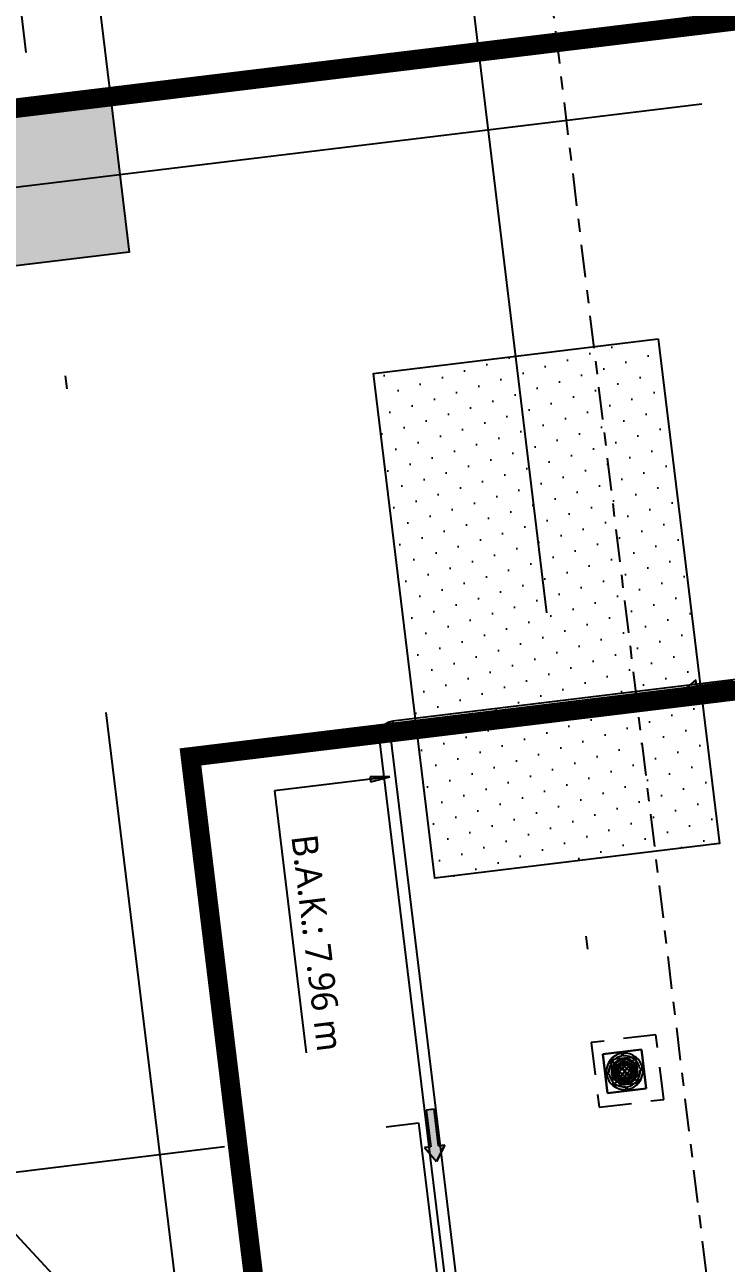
# Model space of a CAD drawing. Header units: millimetres. Extents: x 400382 to 401500, y 4543975 to 4544133.
# Drawn here: x 400454.94 to 400460.32, y 4544067.53 to 4544077.03 of the extents above; entities that cross this region are included whole.
import ezdxf

# ---------------------------------------------------------------- set-up
doc = ezdxf.new("R2010")
doc.units = ezdxf.units.MM
for name, pattern in [('AKS', [3, 2.5, -0.25, 0, -0.25]), ('CENTER', [2, 1.25, -0.25, 0.25, -0.25]), ('CIZGI', [0.4, 0.25, -0.15]), ('HIDDEN', [0.375, 0.25, -0.125])]:
    doc.linetypes.add(name, pattern=pattern)
for name, color, linetype in [('aks prota', 2, 'AKS'), ('kiriş prota', 6, 'Continuous'), ('kolon prota', 1, 'Continuous'), ('kolon tarama prota', 252, 'Continuous'), ('merdiven prota', 2, 'Continuous'), ('PRT-MI-a_fit_drainage', 10, 'Continuous'), ('skesit prota', 7, 'Continuous'), ('st_s_ölçü', 4, 'Continuous'), ('TARAMA', 8, 'Continuous'), ('temel prota', 6, 'Continuous')]:
    doc.layers.add(name, color=color, linetype=linetype)
doc.styles.add('Segoe UI Light_1', font='', dxfattribs={"height": 200})
doc.styles.get('Segoe UI Light_1').set_extended_font_data('Segoe UI Light')

# ---------------------------------------------------------------- blocks, each defined once
blk = doc.blocks.new('Flow Direction - Flow Direction _25mm_-1035271-_17_70 m  ARA KAT')
at = {"layer": 'TARAMA'}
blk.add_hatch(color=256, dxfattribs=at).paths.add_polyline_path([(0, 0), (-117, -78), (-117, -30), (-400, -30), (-400, 30), (-117, 30), (-117, 78)], flags=0)
for p, q in [((-117, 30), (-400, 30)), ((-400, 30), (-400, -30)), ((-117, 30), (-400, 30)), ((-400, 30), (-400, -30)), ((0, 0), (-117, 78)), ((-117, 78), (-117, 30)), ((-117, 78), (0, 0)), ((-117, 30), (-117, 78)), ((-117, -78), (0, 0)), ((-117, -78), (0, 0)), ((-400, -30), (-117, -30)), ((-117, -30), (-400, -30)), ((-117, -30), (-117, -78)), ((-117, -30), (-117, -78))]:
    blk.add_line(p, q, dxfattribs=at)
blk = doc.blocks.new('17.60 mekanik')
at = {"layer": 'kolon tarama prota'}
blk.add_hatch(color=256, dxfattribs=at).paths.add_polyline_path([(137019.23, 64100.61), (137008.82, 64089.64), (137012.01, 64087.31)], flags=0)
for p, q in [((137212.84, 64438.92), (136989.55, 64131.58)), ((136996.74, 64126.36), (137220.03, 64433.7)), ((136993.14, 64128.97), (136989.55, 64131.58)), ((136989.55, 64131.58), (136993.14, 64128.97)), ((136989.55, 64131.58), (136996.74, 64126.36)), ((136996.74, 64126.36), (136989.55, 64131.58)), ((136996.74, 64126.36), (136993.14, 64128.97)), ((136993.14, 64128.97), (136996.74, 64126.36)), ((136992.21, 64114.76), (136997.44, 64121.95)), ((136997.44, 64121.95), (136992.21, 64114.76)), ((139161.93, 62549.36), (136997.44, 64121.95)), ((136992.21, 64114.76), (139156.7, 62542.17)), ((137019.23, 64100.61), (136966.83, 64028.49)), ((137019.23, 64100.61), (137008.82, 64089.64)), ((137012.01, 64087.31), (137019.23, 64100.61)), ((137304.06, 64099.7), (137286.41, 64075.44)), ((137286.41, 64075.44), (137304.06, 64099.7)), ((137328.32, 64082.05), (137304.06, 64099.7)), ((137304.06, 64099.7), (137328.32, 64082.05)), ((137304.06, 64099.7), (137304.06, 64099.7)), ((137008.82, 64089.64), (137012.01, 64087.31)), ((137295.76, 64086.57), (137297.38, 64085.39)), ((137297.38, 64085.39), (137295.76, 64086.57)), ((137295.76, 64086.57), (137295.76, 64086.57)), ((137297.96, 64086.2), (137296.35, 64087.38)), ((137296.35, 64087.38), (137297.96, 64086.2)), ((137296.35, 64087.38), (137296.35, 64087.38)), ((137297.38, 64085.39), (137297.38, 64085.39)), ((137297.96, 64086.2), (137297.96, 64086.2)), ((137299.4, 64083.92), (137301.02, 64082.74)), ((137301.02, 64082.74), (137299.4, 64083.92)), ((137299.4, 64083.92), (137299.4, 64083.92)), ((137301.61, 64083.55), (137299.99, 64084.73)), ((137299.99, 64084.73), (137301.61, 64083.55)), ((137299.99, 64084.73), (137299.99, 64084.73)), ((137301.02, 64082.74), (137301.02, 64082.74)), ((137301.61, 64083.55), (137301.61, 64083.55)), ((137303.05, 64081.26), (137304.68, 64080.08)), ((137304.68, 64080.08), (137303.05, 64081.26)), ((137303.05, 64081.26), (137303.05, 64081.26)), ((137305.27, 64080.89), (137303.64, 64082.07)), ((137303.64, 64082.07), (137305.27, 64080.89)), ((137303.64, 64082.07), (137303.64, 64082.07)), ((137309.89, 64083.06), (137308.7, 64081.43)), ((137308.7, 64081.43), (137309.89, 64083.06)), ((137308.7, 64081.43), (137308.7, 64081.43)), ((137309.51, 64080.84), (137310.7, 64082.47)), ((137310.7, 64082.47), (137309.51, 64080.84)), ((137309.89, 64083.06), (137309.89, 64083.06)), ((137310.67, 64057.79), (137328.32, 64082.05)), ((137328.32, 64082.05), (137310.67, 64057.79)), ((137310.7, 64082.47), (137310.7, 64082.47)), ((137312.54, 64086.71), (137311.36, 64085.09)), ((137311.36, 64085.09), (137312.54, 64086.71)), ((137311.36, 64085.09), (137311.36, 64085.09)), ((137312.17, 64084.5), (137313.35, 64086.12)), ((137313.35, 64086.12), (137312.17, 64084.5)), ((137312.17, 64084.5), (137312.17, 64084.5)), ((137312.54, 64086.71), (137312.54, 64086.71)), ((137313.35, 64086.12), (137313.35, 64086.12)), ((137315.19, 64090.35), (137314.02, 64088.73)), ((137314.02, 64088.73), (137315.19, 64090.35)), ((137314.02, 64088.73), (137314.02, 64088.73)), ((137314.82, 64088.14), (137316, 64089.76)), ((137316, 64089.76), (137314.82, 64088.14)), ((137314.82, 64088.14), (137314.82, 64088.14)), ((137315.19, 64090.35), (137315.19, 64090.35)), ((137316, 64089.76), (137316, 64089.76)), ((137328.32, 64082.05), (137328.32, 64082.05)), ((137286.41, 64075.44), (137310.67, 64057.79)), ((137310.67, 64057.79), (137286.41, 64075.44)), ((137286.41, 64075.44), (137286.41, 64075.44)), ((137302.56, 64072.98), (137301.38, 64071.36)), ((137301.38, 64071.36), (137302.56, 64072.98)), ((137302.19, 64070.78), (137303.37, 64072.4)), ((137303.37, 64072.4), (137302.19, 64070.78)), ((137302.56, 64072.98), (137302.56, 64072.98)), ((137303.37, 64072.4), (137303.37, 64072.4)), ((137305.22, 64076.64), (137304.04, 64075.01)), ((137304.04, 64075.01), (137305.22, 64076.64)), ((137304.04, 64075.01), (137304.04, 64075.01)), ((137304.68, 64080.08), (137304.68, 64080.08)), ((137304.84, 64074.42), (137306.03, 64076.05)), ((137306.03, 64076.05), (137304.84, 64074.42)), ((137304.84, 64074.42), (137304.84, 64074.42)), ((137305.22, 64076.64), (137305.22, 64076.64)), ((137305.27, 64080.89), (137305.27, 64080.89)), ((137306.03, 64076.05), (137306.03, 64076.05)), ((137309.46, 64076.6), (137311.09, 64075.41)), ((137311.09, 64075.41), (137309.46, 64076.6)), ((137309.46, 64076.6), (137309.46, 64076.6)), ((137309.51, 64080.84), (137309.51, 64080.84)), ((137311.68, 64076.22), (137310.05, 64077.41)), ((137310.05, 64077.41), (137311.68, 64076.22)), ((137310.05, 64077.41), (137310.05, 64077.41)), ((137311.09, 64075.41), (137311.09, 64075.41)), ((137311.68, 64076.22), (137311.68, 64076.22)), ((137313.12, 64073.93), (137314.74, 64072.76)), ((137314.74, 64072.76), (137313.12, 64073.93)), ((137313.12, 64073.93), (137313.12, 64073.93)), ((137315.33, 64073.56), (137313.71, 64074.74)), ((137313.71, 64074.74), (137315.33, 64073.56)), ((137313.71, 64074.74), (137313.71, 64074.74)), ((137314.74, 64072.76), (137314.74, 64072.76)), ((137315.33, 64073.56), (137315.33, 64073.56)), ((137318.97, 64070.91), (137317.36, 64072.09)), ((137317.36, 64072.09), (137318.97, 64070.91)), ((137317.36, 64072.09), (137317.36, 64072.09)), ((137299.91, 64069.34), (137298.73, 64067.72)), ((137298.73, 64067.72), (137299.91, 64069.34)), ((137298.73, 64067.72), (137298.73, 64067.72)), ((137299.54, 64067.13), (137300.72, 64068.75)), ((137300.72, 64068.75), (137299.54, 64067.13)), ((137299.54, 64067.13), (137299.54, 64067.13)), ((137299.91, 64069.34), (137299.91, 64069.34)), ((137300.72, 64068.75), (137300.72, 64068.75)), ((137301.38, 64071.36), (137301.38, 64071.36)), ((137302.19, 64070.78), (137302.19, 64070.78)), ((137316.77, 64071.28), (137318.39, 64070.11)), ((137318.39, 64070.11), (137316.77, 64071.28)), ((137316.77, 64071.28), (137316.77, 64071.28)), ((137318.39, 64070.11), (137318.39, 64070.11)), ((137318.97, 64070.91), (137318.97, 64070.91)), ((137310.67, 64057.79), (137310.67, 64057.79)), ((136966.83, 64028.49), (137130.55, 63909.54))]:
    blk.add_line(p, q, dxfattribs=at)
at = {"layer": 'kolon tarama prota', "flags": 128}
for points in [[(136989.55, 64131.58), (136987.96, 64128.6), (136987.27, 64125.3), (136987.52, 64121.93), (136988.7, 64118.77), (136990.71, 64116.05), (136992.21, 64114.76)], [(136997.44, 64121.95), (136996.38, 64123.3), (136996.17, 64125), (136996.74, 64126.36)]]:
    blk.add_lwpolyline(points, dxfattribs=at)
at = {"layer": 'kolon tarama prota'}
for centre, radius, start, end in [((137307.37, 64078.74), 14, 56.01058, 141.91715), ((137307.37, 64078.74), 14, 56.01058, 141.91715), ((137307.37, 64078.74), 12, 56.35188, 141.57585), ((137307.37, 64078.74), 12, 56.35188, 141.57585), ((137307.37, 64078.74), 14, 146.01058, 231.91715), ((137307.37, 64078.74), 14, 146.01058, 231.91715), ((137307.37, 64078.74), 12, 146.35188, 231.57585), ((137307.37, 64078.74), 12, 146.35188, 231.57585), ((137307.37, 64078.74), 10, 143.96386, 323.96386), ((137307.37, 64078.74), 10, 143.96386, 323.96386), ((137307.37, 64078.74), 9.5, 146.98083, 230.9469), ((137307.37, 64078.74), 9.5, 146.98083, 230.9469), ((137307.37, 64078.74), 9, 143.96386, 323.96386), ((137307.37, 64078.74), 9, 143.96386, 323.96386), ((137307.37, 64078.74), 10, 323.96386, 143.96386), ((137307.37, 64078.74), 10, 323.96386, 143.96386), ((137307.37, 64078.74), 7.5, 147.78642, 230.14131), ((137307.37, 64078.74), 7.5, 147.78642, 230.14131), ((137307.37, 64078.74), 9.5, 56.98083, 140.9469), ((137307.37, 64078.74), 9.5, 56.98083, 140.9469), ((137307.37, 64078.74), 9, 323.96386, 143.96386), ((137307.37, 64078.74), 9, 323.96386, 143.96386), ((137307.37, 64078.74), 5.9, 144, 324), ((137307.37, 64078.74), 7.5, 57.78642, 140.14131), ((137307.37, 64078.74), 7.5, 57.78642, 140.14131), ((137307.37, 64078.74), 5, 143.96386, 323.96386), ((137307.37, 64078.74), 5, 143.96386, 323.96386), ((137307.37, 64078.74), 5, 149.70303, 228.22469), ((137307.37, 64078.74), 5, 149.70303, 228.22469), ((137307.37, 64078.74), 5.9, 324, 144), ((137307.37, 64078.74), 5, 323.96386, 143.96386), ((137307.37, 64078.74), 5, 323.96386, 143.96386), ((137307.37, 64078.74), 5, 59.70303, 138.22469), ((137307.37, 64078.74), 5, 59.70303, 138.22469), ((137307.37, 64078.74), 3, 63.55793, 134.3698), ((137307.37, 64078.74), 3, 63.55793, 134.3698), ((137309.1, 64081.13), 2.95, 234, 54), ((137307.37, 64078.74), 5, 329.70303, 48.22469), ((137307.37, 64078.74), 5, 329.70303, 48.22469), ((137307.37, 64078.74), 7.5, 327.78642, 50.14131), ((137307.37, 64078.74), 7.5, 327.78642, 50.14131), ((137307.37, 64078.74), 9.5, 326.98083, 50.9469), ((137307.37, 64078.74), 9.5, 326.98083, 50.9469), ((137307.37, 64078.74), 12, 326.35188, 51.57585), ((137307.37, 64078.74), 12, 326.35188, 51.57585), ((137307.37, 64078.74), 14, 326.01058, 51.91715), ((137307.37, 64078.74), 14, 326.01058, 51.91715), ((137307.37, 64078.74), 9.5, 236.98083, 320.9469), ((137307.37, 64078.74), 9.5, 236.98083, 320.9469), ((137305.63, 64076.35), 2.95, 54, 234), ((137307.37, 64078.74), 7.5, 237.78642, 320.14131), ((137307.37, 64078.74), 7.5, 237.78642, 320.14131), ((137307.37, 64078.74), 3, 153.55793, 224.3698), ((137307.37, 64078.74), 3, 153.55793, 224.3698), ((137307.37, 64078.74), 5, 239.70303, 318.22469), ((137307.37, 64078.74), 5, 239.70303, 318.22469), ((137307.37, 64078.74), 3, 243.55793, 314.3698), ((137307.37, 64078.74), 3, 243.55793, 314.3698), ((137307.37, 64078.74), 3, 333.55793, 44.3698), ((137307.37, 64078.74), 3, 333.55793, 44.3698), ((137307.37, 64078.74), 14, 236.01058, 321.91715), ((137307.37, 64078.74), 14, 236.01058, 321.91715), ((137307.37, 64078.74), 12, 236.35188, 321.57585), ((137307.37, 64078.74), 12, 236.35188, 321.57585)]:
    blk.add_arc(centre, radius, start, end, dxfattribs=at)
for start_param, end_param in [(4.712389, 8.63938), (4.712389, 5.497787), (2.356194, 4.712389)]:
    blk.add_ellipse((136994.82, 64118.36), major_axis=(2.61, 3.6), ratio=0.000001, start_param=start_param, end_param=end_param, dxfattribs=at)
at = {"layer": 'kolon tarama prota', "xscale": 0.1, "yscale": 0.1, "zscale": 0.1}
for p, rotation in [((137124.13, 64309.27), 233.9999999999985), ((137259.64, 63925.95), 324.0000033066501)]:
    blk.add_blockref('Flow Direction - Flow Direction _25mm_-1035271-_17_70 m  ARA KAT', p, dxfattribs=dict(at, rotation=rotation))
at = {"layer": 'kolon tarama prota', "insert": (137012.84, 64030.41), "char_height": 20, "width": 195.0586, "attachment_point": 1, "rotation": 324, "line_spacing_factor": 1.142579, "style": 'Segoe UI Light_1'}
blk.add_mtext('B.A.K.: 7.96 m', dxfattribs=at)
blk = doc.blocks.new('YER SUZGECI_20x20')
at = {"color": 2}
blk.add_lwpolyline([(-20, 0), (0, 0), (0, 20), (-20, 20)], close=True, dxfattribs=at)
for points in [[(0, 20), (-20, 0)], [(-20, 20), (0, 0)]]:
    blk.add_lwpolyline(points, dxfattribs=at)
blk.add_circle((-10, 10), 7, dxfattribs=at)

msp = doc.modelspace()

# ---------------------------------------------------------------- hatches: boundary and pattern name
at = {"layer": 'kolon tarama prota'}
h = msp.add_hatch(color=256, dxfattribs=at)
h.dxf.hatch_style = 1
h.paths.add_polyline_path([(400455.5975, 4544076.4735), (400455.7421, 4544075.2823), (400454.5509, 4544075.1376), (400454.4062, 4544076.3288)])
h = msp.add_hatch(dxfattribs=at)
h.set_pattern_fill('DOTS', color=2, scale=0.1, angle=-47.07601)
h.set_pattern_definition([(312.923994, (398997.36488, 4544993.93019), (0.170302485, 0.049990168), [0, -0.15875])])
h.paths.add_polyline_path([(400460.2721, 4544070.7453), (400459.8019, 4544074.617), (400457.618, 4544074.3518), (400458.0882, 4544070.4801)])

# ---------------------------------------------------------------- linework, layer by layer
at = {"layer": 'aks prota', "ltscale": 10}
for p, q in [((400524.76, 4543992.5993), (400411.7644, 4544114.0949)), ((400466.2063, 4544012.7547), (400455.5278, 4544100.6879)), ((400466.2063, 4544012.7547), (400455.5278, 4544100.6879)), ((400462.209, 4544017.0527), (400452.103, 4544100.272)), ((400512.2141, 4544006.0889), (400428.1666, 4544096.4588)), ((400435.3193, 4544073.4066), (400481.6787, 4544079.0364)), ((400435.3193, 4544073.4066), (400481.6787, 4544079.0364))]:
    msp.add_line(p, q, dxfattribs=at)
at = {"layer": 'kiriş prota'}
msp.add_lwpolyline([(400455.0911, 4544080.6429), (400455.5975, 4544076.4735)], dxfattribs=at)
at = {"layer": 'kolon prota', "color": 1}
msp.add_lwpolyline([(400455.5975, 4544076.4735), (400455.7421, 4544075.2823), (400454.5509, 4544075.1376), (400454.4062, 4544076.3288)], close=True, dxfattribs=at)
at = {"layer": 'PRT-MI-a_fit_drainage', "color": 2, "linetype": 'CIZGI'}
msp.add_lwpolyline([(400459.8448, 4544068.7821), (400459.7845, 4544069.2784), (400459.2882, 4544069.2181), (400459.3485, 4544068.7218)], close=True, dxfattribs=at)
at = {"layer": 'skesit prota', "linetype": 'CENTER', "ltscale": 0.2}
msp.add_lwpolyline([(400455.8974, 4544102.6377), (400463.0976, 4544043.3468)], dxfattribs=at)
msp.add_lwpolyline([(400455.8974, 4544102.6377), (400463.0976, 4544043.3468)], dxfattribs=at)
at = {"layer": 'st_s_ölçü', "color": 3, "linetype": 'CIZGI', "lineweight": 30, "ltscale": 50, "const_width": 0.15}
msp.add_lwpolyline([(400482.8676, 4544040.2133), (400476.5533, 4544047.0027), (400474.3198, 4544046.7288), (400473.8875, 4544050.2885), (400473.8877, 4544050.2883), (400473.7549, 4544051.3802), (400472.5637, 4544051.2356), (400470.8784, 4544065.1136), (400464.0287, 4544064.2818), (400463.737, 4544066.6841), (400462.5457, 4544066.5395), (400463.0709, 4544062.2148), (400457.4125, 4544061.5277), (400456.2124, 4544071.4096), (400461.8708, 4544072.0967), (400461.2543, 4544077.1613), (400448.7477, 4544075.6425), (400446.4391, 4544094.6528)], dxfattribs=at)
at = {"layer": 'temel prota'}
msp.add_lwpolyline([(400459.802, 4544074.617), (400460.2721, 4544070.7453), (400458.0882, 4544070.4801), (400457.618, 4544074.3518)], close=True, dxfattribs=at)
at = {"layer": 'temel prota', "linetype": 'HIDDEN', "ltscale": 10}
msp.add_lwpolyline([(400457.9637, 4544068.6014), (400458.4459, 4544064.6305), (400454.4751, 4544064.1483), (400453.9929, 4544068.1191), (400457.9637, 4544068.6014)], dxfattribs=at)

# ---------------------------------------------------------------- block references
at = {"layer": 'merdiven prota', "xscale": 0.01, "yscale": 0.01, "zscale": 0.01, "rotation": 312.9239939574316}
msp.add_blockref('17.60 mekanik', (399055.2216, 4544638.0473), dxfattribs=at)
at = {"layer": 'PRT-MI-a_fit_drainage', "color": 2, "xscale": 0.01, "yscale": 0.01, "zscale": 0.01, "rotation": 96.92399395743851}
msp.add_blockref('YER SUZGECI_20x20', (400459.6314, 4544069.1087), dxfattribs=at)

doc.saveas('drawing.dxf')
